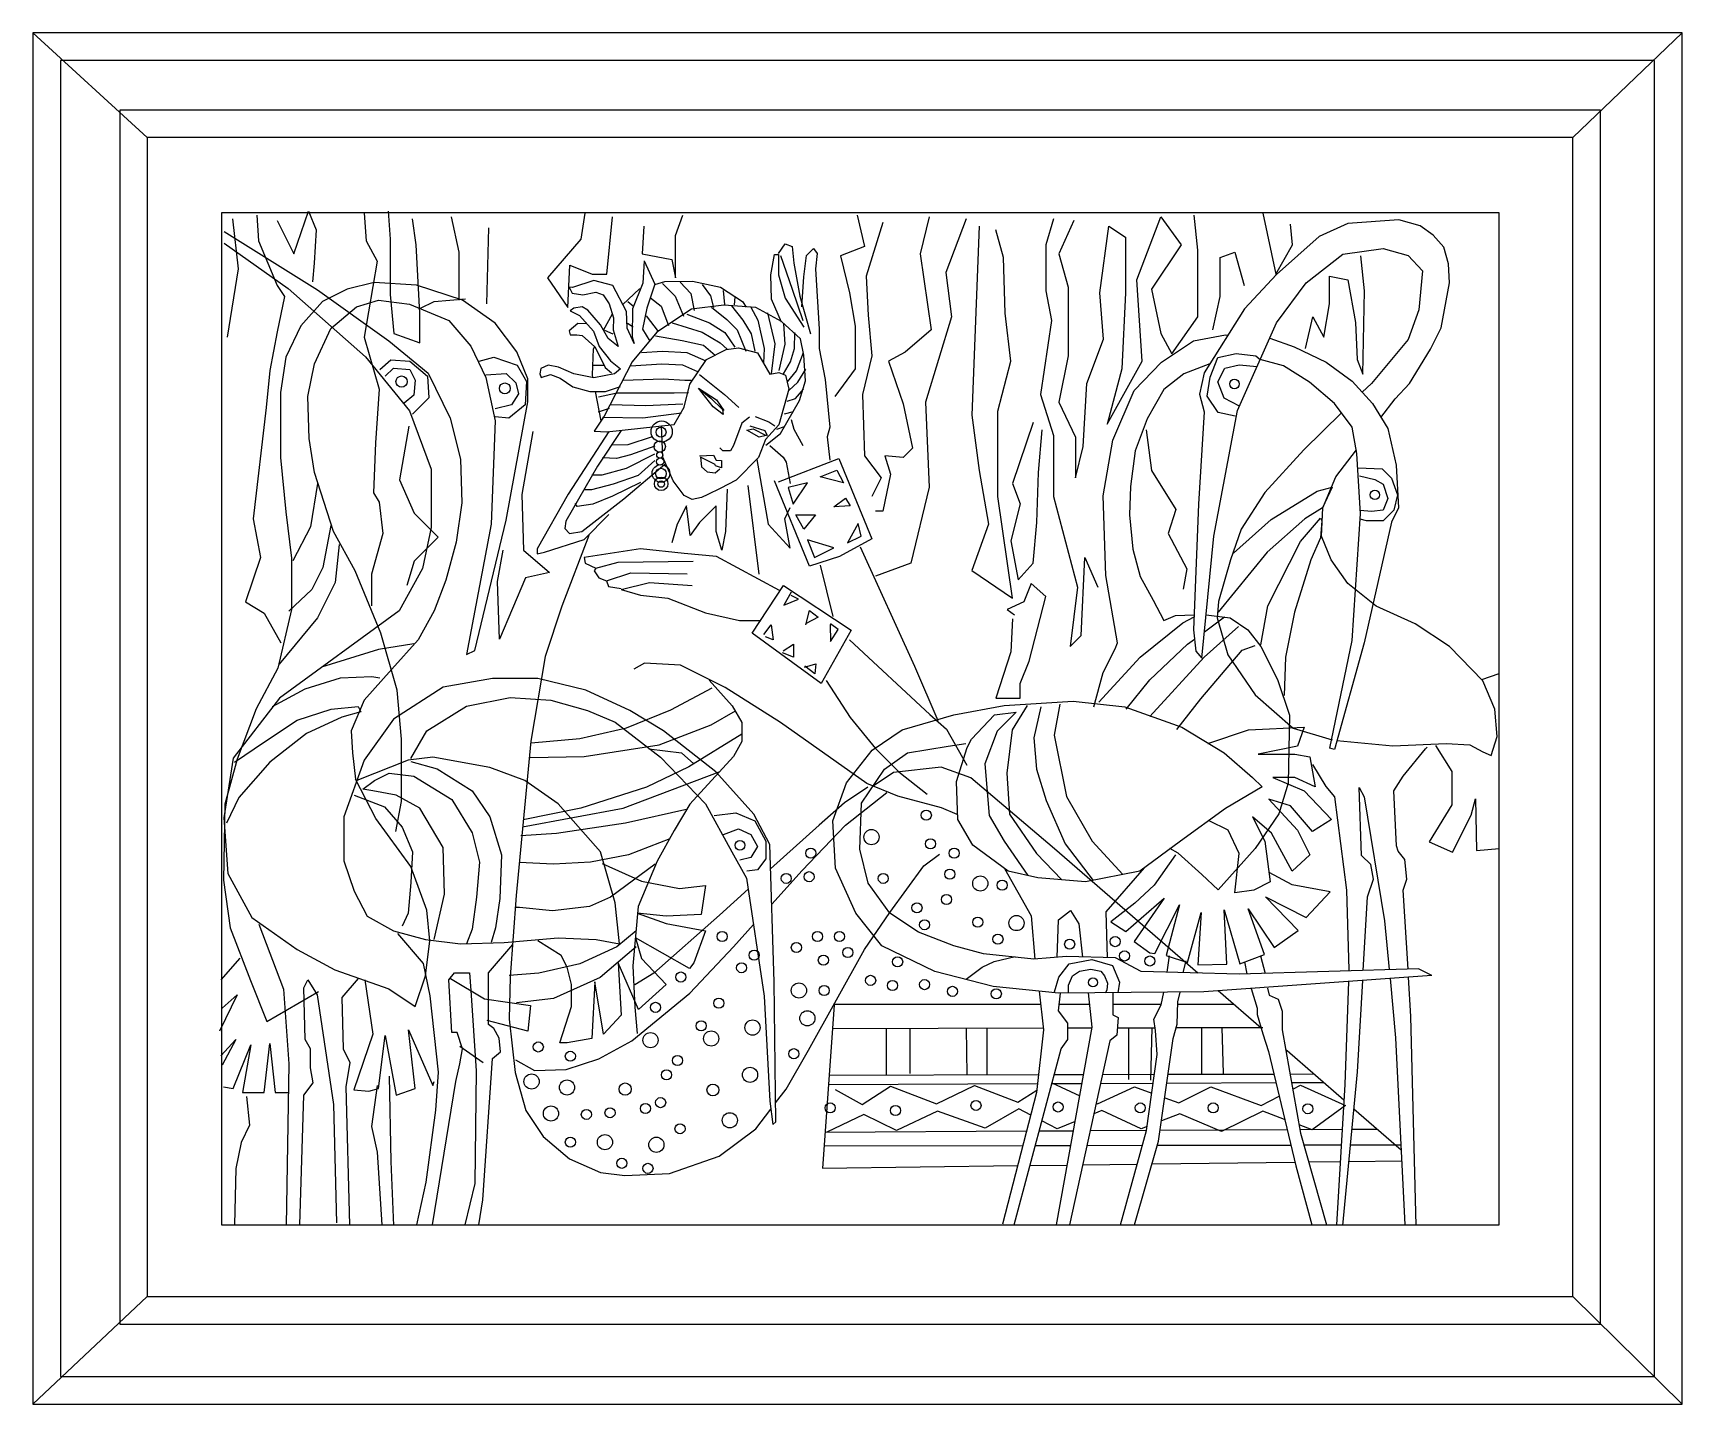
# Model space of a CAD drawing. Extents: x 1024 to 1624, y 1049 to 1548.
import ezdxf

# ---------------------------------------------------------------- set-up
doc = ezdxf.new("R2010")
doc.units = 0
doc.header["$MEASUREMENT"] = 0
for name, color, linetype in [('3', 3, 'CONTINUOUS'), ('4', 4, 'CONTINUOUS'), ('7', 7, 'CONTINUOUS')]:
    doc.layers.add(name, color=color, linetype=linetype)

msp = doc.modelspace()

# ---------------------------------------------------------------- linework, layer by layer
at = {"layer": '3'}
msp.add_lwpolyline([(1092.95, 1114.5), (1557.8, 1114.5), (1557.8, 1482.67), (1092.95, 1482.67)], close=True, dxfattribs=at)
for points in [[(1113.14, 1479.8), (1119.21, 1467.68), (1124.6, 1483.17), (1127.3, 1476.43), (1126.62, 1464.31), (1125.95, 1457.57)], [(1144.82, 1482.49), (1145.5, 1472.39), (1149.54, 1464.98), (1144.82, 1437.36), (1150.22, 1418.5), (1148.87, 1398.97), (1148.19, 1380.78), (1150.22, 1377.41), (1151.56, 1365.96), (1147.52, 1351.14), (1147.52, 1339.69)], [(1153.59, 1483.17), (1154.26, 1473.06), (1154.26, 1452.86), (1155.61, 1438.71), (1165.05, 1435.34), (1165.05, 1446.12), (1163.7, 1471.04), (1162.35, 1480.47)], [(1225.04, 1482.49), (1223.69, 1473.06), (1211.56, 1458.92), (1218.97, 1448.14), (1219.65, 1463.63), (1227.73, 1460.27), (1233.13, 1460.27), (1235.15, 1481.15)], [(1471.75, 1482.49), (1476.47, 1460.27), (1482.54, 1471.04), (1481.86, 1478.45)], [(1096.96, 1480.47), (1098.99, 1462.29), (1094.94, 1437.36)], [(1105.73, 1481.82), (1106.4, 1472.39), (1113.14, 1456.22), (1115.84, 1452.18), (1113.14, 1439.38), (1110.44, 1425.24), (1109.1, 1411.77), (1104.38, 1371.35), (1107.07, 1357.2), (1101.68, 1341.04), (1108.42, 1337), (1114.49, 1326.22)], [(1176.5, 1481.15), (1179.2, 1468.35), (1179.2, 1450.84)], [(1189.99, 1477.11), (1189.31, 1449.49)], [(1246.61, 1477.78), (1245.93, 1467.68), (1256.72, 1465.65), (1258.07, 1458.92), (1258.07, 1474.41), (1260.76, 1481.82)], [(1324.13, 1481.82), (1326.82, 1470.37), (1318.06, 1467), (1321.43, 1453.53), (1323.45, 1441.4), (1323.45, 1425.91), (1316.04, 1415.81)], [(1333.56, 1479.13), (1327.5, 1459.59), (1328.17, 1445.45), (1329.52, 1430.63), (1326.15, 1416.48), (1326.82, 1394.25), (1332.89, 1386.17), (1329.52, 1379.43)], [(1350.42, 1481.15), (1347.05, 1467.68), (1351.09, 1440.06), (1341.65, 1431.97), (1335.59, 1428.61), (1340.98, 1413.11), (1344.35, 1396.95), (1340.98, 1393.58), (1334.24, 1394.25), (1336.26, 1387.52), (1333.56, 1374.04), (1330.87, 1374.04)], [(1363.9, 1480.47), (1356.48, 1460.94), (1358.51, 1444.77), (1349.07, 1413.79), (1350.42, 1382.8), (1343.68, 1355.18), (1330.87, 1350.47)], [(1368.62, 1477.78), (1365.92, 1409.07), (1368.62, 1388.86), (1371.99, 1369.33), (1365.92, 1352.49), (1380.75, 1342.38), (1375.36, 1379.43), (1375.36, 1410.42), (1380.08, 1428.61), (1378.05, 1446.12), (1377.38, 1466.33), (1374.68, 1476.43)], [(1395.58, 1480.47), (1392.88, 1471.04), (1392.88, 1454.2), (1394.91, 1443.43), (1390.86, 1416.48), (1395.58, 1401.66), (1395.58, 1379.43), (1404.34, 1346.43), (1401.65, 1324.87), (1405.69, 1328.91), (1407.04, 1357.2), (1411.76, 1346.43)], [(1403, 1479.8), (1397.6, 1467.68), (1400.97, 1455.55), (1400.97, 1430.63), (1397.6, 1413.79), (1403.67, 1400.99), (1403.67, 1386.17), (1406.37, 1397.62), (1407.71, 1420.52), (1413.78, 1436.69), (1412.43, 1453.53), (1415.8, 1477.78), (1421.87, 1473.74), (1421.87, 1453.53), (1420.52, 1425.91), (1415.13, 1405.7), (1427.94, 1428.61), (1425.91, 1458.24), (1434.68, 1481.15), (1442.09, 1471.04), (1431.31, 1454.88), (1434.68, 1438.71), (1438.72, 1431.3), (1448.16, 1444.77), (1448.16, 1469.02), (1446.81, 1481.82)], [(1514.76, 1408.19), (1519.91, 1414.96), (1525.09, 1420.57), (1532.85, 1433.06), (1536.73, 1440.82), (1539.75, 1457.2), (1539.32, 1464.09), (1537.59, 1470.13), (1533.71, 1474.44), (1528.97, 1477.89), (1521.21, 1480.04), (1502.66, 1478.75), (1492.31, 1474.01), (1476.78, 1460.22), (1465.14, 1447.72), (1450.48, 1424.45), (1448.75, 1416.69), (1450.48, 1410.22), (1448.32, 1376.61), (1446.6, 1330.92), (1447.46, 1323.17), (1449.61, 1320.58)], [(1093.83, 1471.55), (1117.19, 1455.11), (1145.32, 1430.18), (1161.25, 1410.55), (1169.21, 1389.33), (1169.21, 1368.11), (1166.03, 1353.25), (1157.53, 1337.87), (1113.98, 1306), (1097.17, 1284.26), (1093.71, 1262.53), (1095.19, 1242.28), (1103.92, 1226.29), (1120.38, 1214.62), (1134.18, 1207.19), (1153.83, 1200.3), (1163.38, 1193.93), (1167.1, 1205.07)], [(1093.81, 1475.79), (1127.79, 1454.57), (1153.8, 1436), (1168.13, 1424.33), (1176.1, 1407.88), (1179.81, 1393.03), (1180.34, 1377.11), (1178.22, 1362.79), (1174.5, 1349), (1170.26, 1337.86), (1164.42, 1327.25), (1154.86, 1316.64), (1144.83, 1305.27), (1140.05, 1294.13), (1140.59, 1286.18), (1141.65, 1276.63)], [(1295.55, 1467.86), (1298.02, 1471.39), (1300.49, 1470.33), (1301.2, 1464.33), (1303.32, 1452.32), (1307.2, 1438.56)], [(1246.71, 1465.21), (1246.2, 1457.01), (1242.47, 1447.64), (1242.35, 1437.51), (1242.99, 1435.08), (1240.55, 1440.72), (1240.29, 1446.75), (1235.29, 1456.24), (1228.36, 1458.03), (1220.66, 1455.47), (1219.38, 1455.6), (1220.53, 1453.42), (1224.38, 1452.77), (1229.13, 1453.8), (1231.82, 1452.77), (1234, 1449.57), (1235.54, 1444.44), (1235.42, 1440.08), (1237.21, 1434.05), (1233.62, 1436.87), (1230.8, 1441.87), (1226.18, 1447.26), (1224.12, 1448.41), (1221.04, 1447.9), (1219.76, 1447), (1223.1, 1445.21), (1228.23, 1439.57), (1230.28, 1434.05), (1234.39, 1428.79), (1238.11, 1425.84), (1235.93, 1424.05), (1228.36, 1422.64), (1221.04, 1424.05), (1215.53, 1426.49), (1211.8, 1427.25), (1209.11, 1425.97), (1208.72, 1424.05), (1209.24, 1422.77), (1212.57, 1423.79), (1216.17, 1422.51), (1220.79, 1419.3), (1226.95, 1417.64), (1232.59, 1417.64), (1238.11, 1419.43)], [(1246.71, 1465.21), (1250.56, 1456.62), (1247.61, 1447.9), (1246.07, 1440.34), (1248.76, 1435.97)], [(1296.61, 1442.79), (1293.07, 1451.26), (1292.72, 1460.09), (1294.13, 1467.5), (1295.55, 1467.5), (1295.55, 1460.09), (1298.02, 1451.62), (1304.73, 1441.03)], [(1296.25, 1467.15), (1300.49, 1454.79), (1304.38, 1443.5)], [(1304.03, 1448.44), (1304.73, 1459.38), (1305.79, 1467.15), (1308.26, 1469.62), (1309.68, 1467.86), (1308.97, 1462.21), (1310.38, 1440.32), (1310.38, 1433.26), (1312.5, 1421.96), (1314.27, 1404.67), (1313.21, 1401.14), (1314.27, 1392.66)], [(1449.61, 1320.58), (1453.93, 1364.97), (1462.55, 1410.65), (1476.78, 1442.55), (1487.57, 1457.2), (1500.94, 1467.54), (1515.6, 1469.7), (1524.66, 1467.11), (1529.83, 1461.51), (1528.54, 1447.29), (1524.66, 1436.51), (1511.29, 1420.57), (1507.98, 1417.32)], [(1453.55, 1440.06), (1456.25, 1452.18), (1456.25, 1466.33), (1461.64, 1468.35), (1465.01, 1456.22)], [(1487.25, 1433.32), (1489.95, 1444.77), (1494, 1437.36), (1496.02, 1449.49), (1496.02, 1459.59), (1502.76, 1458.24), (1505.46, 1442.75), (1506.13, 1429.28), (1508.15, 1423.89), (1508.83, 1454.2), (1507.48, 1467)], [(1156.36, 1257.55), (1158.34, 1268.42), (1158.34, 1291.14), (1156.85, 1308.93), (1150.92, 1329.67), (1141.53, 1352.39), (1133.62, 1366.72), (1126.74, 1388.14), (1124.76, 1400.49), (1124.27, 1415.8), (1126.74, 1427.66), (1132.67, 1440.5), (1142.06, 1448.4), (1149.97, 1450.87), (1161.34, 1449.39), (1175.67, 1443.46), (1183.58, 1434.08), (1189.02, 1422.72), (1192.48, 1406.91), (1191, 1369.37), (1182.1, 1321.95), (1185.06, 1323.43), (1196.43, 1370.85), (1204.34, 1413.83), (1204.34, 1422.22), (1200.39, 1432.1), (1192.48, 1442.48), (1180.62, 1450.87), (1163.81, 1456.31), (1148.49, 1457.29), (1138.6, 1454.82), (1129.7, 1450.38), (1121.79, 1441.49), (1116.36, 1430.13), (1114.38, 1417.28), (1114.38, 1393.57), (1116.36, 1373.82), (1118.33, 1357.02), (1118.33, 1338.25), (1113.39, 1317.01), (1105.48, 1302.19), (1098.56, 1283.92), (1094.11, 1267.5), (1093.62, 1239.84), (1096.09, 1222.55), (1103.5, 1203.29), (1109.44, 1188.47), (1128.22, 1199.33)], [(1238.93, 1449.33), (1245.04, 1454.95), (1245.43, 1455.07)], [(1250.55, 1456.58), (1254.15, 1457.65), (1264.29, 1457.78), (1274.43, 1455.6), (1282.51, 1450.34), (1283.8, 1448.29)], [(1253.31, 1456.92), (1257.93, 1452.31), (1260.95, 1444.99)], [(1259.84, 1457.4), (1263.66, 1453.26), (1264.93, 1447.06)], [(1267.8, 1456.6), (1270.82, 1452.47), (1271.93, 1448.17)], [(1275.43, 1454.37), (1275.91, 1449.29)], [(1165.34, 1447.89), (1170.28, 1450.36), (1181.65, 1451.35)], [(1290.93, 1398.11), (1296.33, 1402.3), (1303.23, 1414.29), (1305.33, 1421.49), (1304.73, 1430.78), (1303.53, 1436.77), (1296.63, 1443.07), (1287.33, 1448.16), (1275.63, 1449.06), (1263.93, 1447.56), (1251.33, 1439.17), (1242.33, 1428.38), (1232.14, 1408.6), (1228.54, 1403.2), (1233.04, 1402.9), (1257.63, 1405.6), (1261.23, 1411.89), (1263.33, 1420.29), (1269.33, 1429.28), (1276.53, 1432.88), (1281.03, 1433.48), (1287.93, 1431.68), (1292.43, 1423.88), (1295.73, 1424.48), (1298.13, 1423.58), (1299.33, 1418.49), (1299.33, 1418.49), (1295.64, 1405.54), (1290.87, 1400.13), (1290.87, 1400.13), (1288.32, 1393.61), (1280.21, 1385.35), (1274.32, 1382.33), (1274.32, 1382.33), (1269.84, 1380.13), (1267.6, 1379.1), (1264.14, 1378.35), (1261.23, 1379.82), (1257.26, 1385.13), (1253.51, 1393.74), (1252.95, 1405.19), (1253.41, 1405.14)], [(1240.74, 1450.4), (1242.97, 1448.49)], [(1249.02, 1451.67), (1252.84, 1448.65), (1255.54, 1441.65)], [(1271.14, 1448.32), (1276.71, 1443.86), (1280.53, 1440.05), (1283.71, 1432.25)], [(1278.46, 1448.79), (1282.6, 1443.54), (1285.62, 1438.62), (1286.89, 1432.25)], [(1279.73, 1451.99), (1279.41, 1449.13)], [(1285.46, 1448.32), (1288.01, 1443.54), (1290.39, 1433.21), (1290.07, 1427.96)], [(1291.51, 1446.25), (1294.21, 1434.96), (1292.94, 1423.99)], [(1225.66, 1442.26), (1222.58, 1442.39), (1219.38, 1439.69), (1219.76, 1438.28), (1222.2, 1438.28), (1224.12, 1438.03), (1228.74, 1433.92), (1231.05, 1429.43), (1232.46, 1426.36), (1234.77, 1424.43)], [(1231.91, 1439.9), (1235.16, 1445.85)], [(1240.59, 1442.45), (1242.65, 1441.18)], [(1247.43, 1445.15), (1251.72, 1439.43)], [(1256.82, 1442.59), (1267.8, 1439.25), (1274.32, 1435.28), (1276.87, 1433.05)], [(1262.23, 1445.77), (1270.5, 1442.59), (1276.07, 1439.09), (1279.73, 1433.69)], [(1297.39, 1442.27), (1297.87, 1434.8), (1295.64, 1425.26)], [(1232.31, 1439.9), (1235.33, 1438.63)], [(1250.77, 1437.82), (1260.48, 1436.23), (1268.27, 1434.48), (1272.57, 1430.82)], [(1297.39, 1423.99), (1299.94, 1428.44), (1301.37, 1433.21), (1301.53, 1439.09)], [(1410.29, 1302.89), (1413.74, 1315.39), (1418.06, 1324.01), (1418.92, 1326.17), (1414.61, 1350.73), (1413.74, 1379.61), (1417.19, 1399.86), (1424.96, 1417.96), (1434.88, 1428.31), (1446.52, 1436.06), (1458.17, 1438.22), (1459.12, 1438.16)], [(1474.31, 1436.99), (1483.18, 1433.91), (1494.82, 1428.31), (1504.31, 1421.41), (1511.64, 1413.22), (1517.25, 1404.17), (1520.27, 1390.81), (1521.13, 1375.3), (1518.54, 1370.12), (1508.62, 1326.17), (1497.84, 1287.38), (1496.12, 1287.81), (1504.31, 1327.03), (1507.33, 1373.14), (1506.04, 1395.12), (1504.31, 1404.6), (1497.84, 1413.22), (1488.79, 1420.98), (1479.3, 1427.01), (1470.87, 1429.28)], [(1150.51, 1425.66), (1154.47, 1429.12), (1161.39, 1428.63), (1167.81, 1423.19), (1168.31, 1415.29), (1162.37, 1409.36)], [(1186.59, 1428.63), (1192.03, 1430.11), (1200.44, 1427.15), (1203.9, 1421.22), (1203.4, 1412.82), (1197.47, 1407.88), (1192.53, 1408.38)], [(1228.03, 1422.7), (1227.85, 1423.66), (1228.23, 1433.15), (1228.68, 1433.98)], [(1245.68, 1431.78), (1253.32, 1432.25), (1262.23, 1431.78), (1269.07, 1428.76)], [(1298.83, 1421.12), (1302.17, 1425.1), (1304.71, 1431.78)], [(1461.73, 1408.68), (1455.52, 1409.93), (1451.48, 1415.98), (1452.57, 1422.81), (1455.36, 1429.95), (1462.04, 1431.5), (1469.19, 1430.57), (1470.87, 1429.28)], [(1152.49, 1423.19), (1155.45, 1426.16), (1161.39, 1425.66), (1163.36, 1421.71), (1162.87, 1416.28), (1159.41, 1413.32)], [(1189.07, 1423.69), (1196.48, 1424.18), (1199.94, 1420.72), (1200.93, 1416.77), (1198.46, 1412.82), (1192.53, 1411.34)], [(1228.17, 1427.18), (1232.15, 1427.18)], [(1239, 1421.76), (1253.63, 1422.24), (1261.43, 1421.76), (1263.82, 1421.76)], [(1241.7, 1427.01), (1253.16, 1427.64), (1260.64, 1427.33), (1266.05, 1424.94)], [(1266.78, 1423.83), (1275.94, 1416.47), (1281.14, 1411.81)], [(1299.3, 1417.94), (1302.64, 1420.97), (1305.51, 1425.74)], [(1452.54, 1427.73), (1443.07, 1424), (1435.74, 1418.39), (1429.7, 1407.62), (1425.39, 1395.98), (1423.66, 1383.05), (1423.23, 1372.71), (1424.53, 1360.21), (1427.11, 1350.3), (1431.86, 1341.68), (1435.74, 1334.35), (1440.05, 1336.08), (1446.8, 1336.37)], [(1463.26, 1412.25), (1457.69, 1415.2), (1455.36, 1421.1), (1458, 1426.07), (1463.13, 1427.31), (1469.7, 1426.67)], [(1231.03, 1406.93), (1228.99, 1417.64)], [(1230.08, 1415.73), (1236.29, 1417.01)], [(1236.45, 1417.15), (1249.66, 1417.15), (1257.61, 1417.15), (1262.86, 1417.31)], [(1266.42, 1418.8), (1270.91, 1415.22), (1275.22, 1411.09), (1275.4, 1409.29), (1271.81, 1411.99), (1266.42, 1418.8)], [(1266.42, 1418.8), (1273.01, 1414.63), (1275.68, 1410.72)], [(1298.67, 1414.13), (1301.69, 1415.08), (1304.71, 1418.42)], [(1230.08, 1410.17), (1234.06, 1411.6)], [(1234.38, 1412.86), (1247.27, 1412.54), (1260.8, 1413.17)], [(1297.71, 1409.52), (1301.05, 1410.31)], [(1161, 1405.03), (1157.63, 1385.5), (1163.02, 1373.37), (1171.79, 1364.61), (1163.02, 1355.86), (1160.33, 1347.1)], [(1231.52, 1408.24), (1246.16, 1408.09), (1260.32, 1409.83)], [(1285.06, 1408.24), (1282.23, 1406.11), (1279.22, 1397.97), (1278.15, 1396.03), (1275.32, 1396.03), (1274.26, 1397.09)], [(1284.02, 1403.55), (1286.35, 1404.09), (1291.02, 1401.58), (1288.51, 1401.04), (1284.02, 1403.55)], [(1285.12, 1405.12), (1290.55, 1403.43), (1291.44, 1401.56)], [(1287.07, 1408.58), (1292.1, 1406.6), (1294.25, 1405.17)], [(1295.01, 1403.95), (1297.71, 1404.9)], [(1300.14, 1407.49), (1301.2, 1403.96), (1304.38, 1397.96)], [(1388.17, 1406.38), (1380.75, 1384.15), (1383.45, 1376.74), (1380.08, 1363.27), (1382.77, 1349.12), (1388.17, 1355.18), (1389.51, 1370), (1390.19, 1388.19), (1391.54, 1403.68)], [(1500.37, 1409.85), (1486.7, 1396.43), (1472.47, 1380.92), (1463.85, 1367.56), (1459.96, 1356.35), (1455.65, 1341.27), (1455.22, 1335.23), (1459.1, 1321.87), (1469.02, 1307.22), (1482.82, 1295.15), (1497.05, 1290.84)], [(1206.16, 1403.01), (1202.12, 1380.11), (1202.79, 1359.9), (1212.23, 1351.81), (1203.47, 1349.79), (1194.03, 1327.56), (1193.36, 1348.45), (1195.38, 1359.9)], [(1233.83, 1403.04), (1219.01, 1380.31), (1207.8, 1360.33), (1207.8, 1358.61), (1210.39, 1359.12), (1224.86, 1363.77), (1233.83, 1372.9)], [(1238.31, 1403.48), (1229.69, 1390.47), (1218.14, 1370.49), (1217.8, 1367.73), (1219.52, 1366.01), (1224, 1366.7), (1239.34, 1378.58), (1254.16, 1391.15)], [(1249.62, 1401.07), (1240.71, 1398.21), (1234.72, 1398.06)], [(1429.28, 1403.68), (1431.31, 1388.86), (1440.07, 1374.72), (1437.37, 1365.96), (1444.11, 1353.16), (1442.77, 1345.75)], [(1250.58, 1392.48), (1244.53, 1387.08), (1235.46, 1383.9), (1227.5, 1381.83), (1224.7, 1381.83)], [(1250.42, 1394.87), (1240.08, 1389.62), (1231.32, 1387.23), (1227.66, 1387.23)], [(1250.58, 1397.73), (1241.67, 1394.55), (1236.57, 1393.28), (1231.48, 1393.44)], [(1266.82, 1394.26), (1271.96, 1394.43), (1272.84, 1392.66), (1274.79, 1392.49), (1274.79, 1390.89), (1274.79, 1389.83), (1272.66, 1390.54), (1272.49, 1391.07), (1267.17, 1393.73), (1267.53, 1390.19), (1269.65, 1388.42), (1272.49, 1388.06), (1274.26, 1389.48)], [(1287.73, 1392.9), (1291.77, 1369.33), (1299.86, 1360.57), (1297.84, 1371.35), (1299.86, 1375.39)], [(1292.37, 1397.96), (1297.31, 1393.72), (1298.37, 1391.96), (1299.79, 1384.19)], [(1295.55, 1384.79), (1317.46, 1393.26), (1329.47, 1363.97), (1317.81, 1357.61), (1306.86, 1354.08), (1294.14, 1385.15)], [(1498.76, 1290.68), (1519.05, 1288.69), (1538.46, 1289.55), (1547.08, 1289.12), (1551.83, 1286.53), (1554.84, 1285.24), (1557, 1292.14), (1556.14, 1302.05), (1551.83, 1312.39), (1539.75, 1324.89), (1527.24, 1333.08), (1513.01, 1339.54), (1502.66, 1347.73), (1496.62, 1356.35), (1493.17, 1364.97), (1493.6, 1375.31), (1498.35, 1386.52), (1505.81, 1396.38)], [(1310.74, 1386.56), (1316.75, 1389.03), (1319.22, 1384.44), (1310.74, 1386.56)], [(1506.53, 1389.91), (1515.16, 1389.47), (1518.61, 1386.03), (1520.76, 1379.99), (1519.47, 1374.39), (1515.59, 1370.51), (1509.55, 1370.51), (1507.2, 1371.18)], [(1506.96, 1386.89), (1512.57, 1385.6), (1515.59, 1383.87), (1517.31, 1378.7), (1515.59, 1374.39), (1511.28, 1373.96), (1507.26, 1374.32)], [(1127.77, 1384.17), (1125.3, 1368.37), (1118.88, 1356.02)], [(1245.33, 1384.53), (1235.14, 1379.6), (1227.98, 1376.58), (1222.25, 1375.79), (1221.62, 1376.9)], [(1276.94, 1382.13), (1276.27, 1366.63), (1274.92, 1359.9), (1272.9, 1366.63), (1272.9, 1376.06), (1266.83, 1370), (1263.46, 1365.29), (1262.11, 1376.06), (1258.74, 1369.33), (1256.72, 1362.59)], [(1284.36, 1383.47), (1288.4, 1351.14)], [(1299.09, 1382.67), (1300.85, 1376.67), (1306.15, 1384.44), (1299.09, 1382.67)], [(1461.08, 1358.86), (1474.81, 1371.08), (1491.54, 1381.31), (1497.03, 1382.81), (1493.53, 1375.32), (1487.04, 1371.33), (1473.31, 1359.11), (1455.59, 1337.4)], [(1315.69, 1375.61), (1319.93, 1378.79), (1321.69, 1375.97), (1315.69, 1375.61)], [(1132.72, 1368.86), (1129.75, 1353.55), (1125.8, 1345.64), (1117.39, 1337.74)], [(1301.91, 1372.79), (1308.98, 1372.79), (1304.74, 1367.5), (1301.91, 1372.79)], [(1320.63, 1362.55), (1325.58, 1365.02), (1324.52, 1369.61), (1320.63, 1362.55)], [(1471.06, 1325.43), (1473.56, 1339.65), (1485.54, 1363.1), (1492.78, 1371.58), (1493.28, 1370.58), (1492.78, 1364.35), (1489.29, 1356.36), (1483.3, 1337.4), (1480.05, 1320.94), (1479.55, 1306.97)], [(1226.59, 1365.29), (1216.69, 1339.52), (1210.69, 1321.16), (1205.39, 1290.45), (1200.09, 1234.32), (1197.97, 1204.67), (1197.62, 1189.26), (1199.74, 1169.84), (1203.62, 1156.08), (1209.98, 1146.54), (1219.52, 1138.43), (1230.82, 1133.48), (1239.66, 1132.42), (1255.9, 1133.13), (1273.92, 1139.48), (1287.34, 1149.37), (1292.77, 1156.54)], [(1306.15, 1363.61), (1308.62, 1357.26), (1315.69, 1360.79), (1306.15, 1363.61)], [(1135.68, 1361.94), (1134.2, 1348.11), (1127.77, 1335.27), (1113.93, 1318.48)], [(1295.91, 1345.26), (1272.95, 1357.61), (1261.29, 1358.67), (1245.39, 1360.44), (1224.9, 1357.26), (1225.26, 1355.14), (1229.14, 1353.37), (1228.44, 1352.32), (1230.2, 1349.84), (1233.03, 1348.79), (1233.73, 1346.67), (1238.33, 1345.96)], [(1325.23, 1361.14), (1345.01, 1317.72), (1353.49, 1297.95)], [(1229.14, 1353.37), (1237.27, 1355.49), (1264.47, 1355.85)], [(1233.03, 1348.79), (1241.86, 1351.61), (1262.35, 1351.26)], [(1310.74, 1354.43), (1315.34, 1335.72)], [(1238.33, 1345.61), (1248.57, 1348.08), (1264.11, 1347.02)], [(1238.33, 1345.61), (1245.39, 1343.49), (1255.28, 1342.43), (1269.06, 1337.14), (1281.42, 1334.31), (1289.19, 1334.31)], [(1286.02, 1329.72), (1297.32, 1347.02), (1322.05, 1330.78), (1311.1, 1311.37), (1286.02, 1329.72)], [(1300.12, 1344.66), (1297.53, 1339.93), (1302.87, 1342.06), (1300.12, 1343.44)], [(1380.75, 1334.97), (1380.08, 1322.85), (1374.68, 1306.01), (1383.45, 1306.01), (1383.45, 1311.4), (1386.82, 1319.48), (1392.88, 1343.06), (1387.49, 1347.77), (1384.79, 1341.04), (1378.73, 1338.34), (1381.42, 1336.32)], [(1290.2, 1329.24), (1292.95, 1332.75), (1293.56, 1327.26), (1290.81, 1328.33)], [(1305.47, 1332.75), (1306.84, 1337.94), (1310.05, 1335.5), (1305.62, 1333.21)], [(1314.33, 1332.91), (1314.48, 1326.65), (1317.23, 1331.07), (1314.48, 1333.06)], [(1412.08, 1304.57), (1427.18, 1320.95), (1442.7, 1333.45), (1446.77, 1335.6)], [(1430.63, 1299.4), (1450.47, 1320.95), (1462.97, 1332.16)], [(1451.15, 1336.36), (1459.89, 1335.22), (1466.36, 1330.91), (1471.1, 1324.87), (1477.14, 1312.81), (1481.45, 1299.88), (1481.03, 1275.13), (1477.58, 1263.92), (1468.95, 1251.42), (1455.58, 1236.34), (1449.55, 1241.94), (1440.92, 1249.7), (1437.9, 1251.42)], [(1450.55, 1330.23), (1457.8, 1335.6)], [(1321.34, 1327.25), (1350.66, 1300.07), (1356.67, 1294.78), (1364.08, 1281.71)], [(1422, 1301.99), (1430.63, 1312.76), (1444.43, 1325.69), (1446.97, 1327.57)], [(1162.91, 1325.76), (1150.06, 1323.78), (1129.3, 1317.36)], [(1297.22, 1323.29), (1301.04, 1325.73), (1301.04, 1321), (1297.07, 1322.53)], [(1440.55, 1294.66), (1449.17, 1305.87), (1464.27, 1323.54), (1469.01, 1325.26)], [(1360.55, 1263.71), (1354.9, 1266.18), (1339, 1270.42), (1327.7, 1275.01), (1296.26, 1297.25), (1276.12, 1309.96), (1259.87, 1318.07), (1246.8, 1318.78), (1242.92, 1316.66)], [(1305.01, 1317.34), (1309.13, 1318.56), (1308.83, 1314.9), (1305.16, 1317.64)], [(1551.51, 1312.83), (1557.8, 1314.97)], [(1111.5, 1303.03), (1123.37, 1309.46), (1136.22, 1313.41), (1147.59, 1313.9), (1150.55, 1313.41)], [(1294.54, 1151.96), (1294, 1202.89), (1292.41, 1252.76), (1286.57, 1263.9), (1272.77, 1279.28), (1253.66, 1294.13), (1241.45, 1301.56), (1225.52, 1308.99), (1208.01, 1313.23), (1191.55, 1313.23), (1173.5, 1310.05), (1155.45, 1298.38), (1144.83, 1283.52), (1137.4, 1262.84), (1137.4, 1246.92), (1141.12, 1235.78), (1145.89, 1226.76), (1155.45, 1221.46), (1167.13, 1218.27), (1179.87, 1216.68), (1195.8, 1217.21), (1215.44, 1218.8), (1229.24, 1218.27), (1237.73, 1216.68), (1236.14, 1231.54), (1230.83, 1250.1), (1215.44, 1267.61), (1203.23, 1276.1), (1190.49, 1280.87), (1169.78, 1284.59), (1160.76, 1283.52), (1142.18, 1276.1)], [(1205.6, 1289.85), (1223.31, 1291.39), (1240.25, 1295.24), (1256.42, 1301.78), (1271.44, 1309.86)], [(1270.28, 1312.55), (1278.75, 1303.32), (1282.22, 1297.16), (1282.22, 1290.24), (1279.14, 1284.85), (1263.35, 1267.54), (1257.58, 1257.92), (1251.42, 1246.76), (1244.49, 1230.22), (1242.56, 1208.68), (1243.33, 1193.67), (1244.1, 1184.05)], [(1312.86, 1312.43), (1321.69, 1299.01), (1330.88, 1287.72), (1339.36, 1279.24), (1349.6, 1271.12)], [(1097.66, 1282.78), (1108.54, 1290.19), (1120.4, 1298.1), (1132.76, 1302.05), (1142.64, 1303.03), (1143.63, 1301.06), (1136.71, 1299.08), (1123.86, 1293.16), (1110.52, 1282.78), (1099.15, 1269.94), (1094.7, 1260.55)], [(1161.82, 1284.05), (1167.66, 1294.13), (1181.99, 1303.15), (1197.92, 1306.34), (1212.78, 1305.27), (1226.05, 1301.56), (1236.14, 1297.32), (1252.6, 1284.59), (1269.05, 1267.61), (1278.61, 1250.1), (1283.92, 1240.55), (1290.29, 1197.58), (1292.41, 1159.39), (1293.47, 1150.9), (1294.54, 1151.96)], [(1533.31, 1205.13), (1450.27, 1199.2), (1397.38, 1198.71), (1373.65, 1201.18), (1352.4, 1206.61), (1333.12, 1216), (1323.73, 1227.85), (1316.32, 1244.15), (1315.33, 1261.44), (1320.27, 1275.27), (1329.66, 1287.13), (1340.54, 1294.54), (1359.32, 1299.97), (1377.61, 1303.43), (1402.82, 1304.91), (1421.6, 1302.93), (1442.36, 1295.52), (1457.69, 1286.14), (1468.07, 1277.25), (1471.53, 1273.79), (1458.18, 1265.89), (1441.87, 1254.03), (1427.04, 1243.16), (1407.27, 1239.21), (1389.97, 1240.69), (1379.09, 1243.16), (1366.24, 1252.55), (1360.8, 1261.93), (1360.31, 1275.76), (1364.26, 1288.11), (1365.75, 1291.08), (1374.15, 1299.97), (1382.06, 1300.96), (1375.14, 1294.04), (1370.69, 1282.19), (1372.17, 1263.42), (1377.61, 1254.03), (1386.23, 1241.54)], [(1386.01, 1303.43), (1380.57, 1294.54), (1378.6, 1278.73), (1379.59, 1263.91), (1389.47, 1249.59), (1398.7, 1239.95)], [(1390.96, 1302.93), (1388.48, 1291.57), (1389.47, 1280.21), (1392.93, 1268.85), (1399.85, 1253.04), (1410.07, 1239.77)], [(1397.88, 1303.92), (1395.9, 1292.56), (1400.35, 1270.33), (1409.74, 1254.03), (1420.84, 1241.93)], [(1205.22, 1284.47), (1224.85, 1284.85), (1252.19, 1289.08), (1271.05, 1296.39), (1279.91, 1301.4)], [(1282.22, 1292.93), (1262.97, 1281.01), (1247.57, 1273.7), (1223.7, 1266), (1202.69, 1261.8)], [(1451.75, 1289.6), (1466.58, 1294.54), (1486.85, 1295.52), (1484.38, 1288.61), (1470.04, 1285.64), (1483.39, 1285.64), (1488.83, 1284.66), (1490.8, 1273.79), (1483.39, 1277.25), (1475.48, 1277.25), (1486.85, 1272.31), (1496.74, 1261.93), (1489.82, 1257.49), (1481.91, 1266.87), (1474, 1269.34), (1484.38, 1257.98), (1488.83, 1249.09), (1482.4, 1243.16), (1474.99, 1256.99), (1468.07, 1262.92), (1472.51, 1254.03), (1474.49, 1239.21), (1468.56, 1236.25), (1461.64, 1235.26), (1463.12, 1249.59), (1459.17, 1257.98), (1452.25, 1261.44)], [(1248.44, 1287.65), (1260.3, 1286.17), (1264.75, 1282.22)], [(1533.31, 1205.13), (1528.37, 1207.6), (1463.12, 1205.62), (1427.53, 1206.61), (1418.14, 1211.55), (1400.35, 1212.04), (1388.48, 1211.06), (1370.19, 1213.03), (1359.32, 1216), (1346.47, 1220.94), (1336.09, 1227.85), (1328.18, 1238.72), (1325.21, 1251.07), (1325.71, 1267.86), (1334.11, 1280.21), (1342.51, 1286.14), (1357.34, 1288.61), (1363.77, 1289.6)], [(1524.62, 1207.49), (1522.89, 1236.21), (1524.12, 1240.23), (1523.5, 1247.33), (1521.03, 1250.42), (1520.41, 1252.27), (1519.49, 1272.35), (1522.89, 1277.73), (1530.93, 1287.62), (1531.55, 1288.23)], [(1534.66, 1288.85), (1540.61, 1279.34), (1540.61, 1267.26), (1532.28, 1253.78), (1540.8, 1250.02), (1547.55, 1263.49), (1549.13, 1269.44), (1549.53, 1250.61), (1557.8, 1251.38)], [(1170.31, 1218.27), (1174.03, 1234.72), (1173.5, 1251.69), (1165.01, 1266.02), (1156.51, 1270.79), (1148.02, 1272.38), (1144.3, 1272.91), (1148.55, 1276.1), (1153.86, 1278.75), (1162.88, 1277.69), (1176.68, 1269.2), (1184.12, 1257), (1186.77, 1246.39), (1185.71, 1233.66), (1184.12, 1221.99), (1181.99, 1216.68)], [(1161.82, 1282.99), (1171.38, 1280.34), (1184.12, 1272.38), (1190.49, 1262.84), (1194.73, 1249.04), (1194.2, 1233.13), (1192.61, 1222.52), (1191.02, 1217.21)], [(1202.44, 1259.24), (1239.1, 1266), (1274.03, 1279.25)], [(1448.08, 1206.04), (1395.93, 1251.28), (1365.52, 1277.06), (1354.74, 1280.91), (1337.41, 1278.98), (1329.95, 1274.09)], [(1489.81, 1281.92), (1494.76, 1273.89), (1497.85, 1270.19), (1502.18, 1236.21), (1503.1, 1207.18), (1503.09, 1206.83)], [(1167.1, 1205.07), (1168.72, 1217.74), (1167.66, 1228.88), (1161.82, 1244.8), (1149.08, 1262.3), (1141.65, 1276.63)], [(1328.03, 1273.7), (1319.56, 1267.92), (1310.32, 1259.84), (1292.69, 1243.92)], [(1508.35, 1206.99), (1509.9, 1233.74), (1512.07, 1240.23), (1511.14, 1245.48), (1507.74, 1248.87), (1506.81, 1273.58), (1508.67, 1270.19), (1516.09, 1225.09), (1517.77, 1207.28)], [(1141.12, 1270.79), (1152.26, 1266.55), (1158.63, 1259.12), (1162.35, 1250.1), (1161.82, 1238.96), (1160.76, 1227.82), (1158.63, 1223.05)], [(1293.11, 1231.06), (1304.16, 1243.3), (1319.95, 1259.84), (1334.96, 1271.77)], [(1262.58, 1265.62), (1239.87, 1260.61), (1214.84, 1256.77), (1201.75, 1256)], [(1272.14, 1263.41), (1280.04, 1264.39), (1286.97, 1261.43), (1290.92, 1254.02), (1290.92, 1247.6), (1287.95, 1243.65), (1284, 1243.15)], [(1256.04, 1254.84), (1241.02, 1249.07), (1227.16, 1246.38), (1213.69, 1245.61), (1201.22, 1246.28)], [(1275.6, 1256.49), (1281.03, 1258.47), (1285.48, 1256.49), (1287.95, 1252.05), (1285.48, 1248.09), (1281.53, 1247.11)], [(1294.46, 1158.78), (1298.29, 1163.84), (1306.42, 1177.96), (1326.91, 1214.67), (1336.09, 1228.09), (1348.46, 1245.03), (1354.11, 1249.27)], [(1440.03, 1249.08), (1432.3, 1237.98), (1425.16, 1231.44), (1416.44, 1224.71), (1421.99, 1221.14), (1435.87, 1233.23), (1424.96, 1217.58), (1430.71, 1213.41), (1432.49, 1213.22), (1441.42, 1230.85), (1436.66, 1212.42), (1444.39, 1209.85), (1449.35, 1228.08), (1448.16, 1209.06), (1458.67, 1209.25), (1457.68, 1229.07), (1463.42, 1209.45), (1472.35, 1212.82), (1466.4, 1229.46), (1475.92, 1215.4), (1484.64, 1221.54), (1472.74, 1233.82), (1487.61, 1226.29), (1496.34, 1235.61), (1482.46, 1238.18), (1474.13, 1242.58)], [(1250.65, 1245.61), (1234.48, 1233.68), (1226.78, 1230.22), (1213.3, 1228.68), (1201.37, 1229.84), (1199.77, 1229.84)], [(1231.36, 1245.86), (1245.7, 1239.49), (1259.5, 1236.84), (1269.05, 1237.9), (1267.46, 1227.29), (1254.72, 1226.76), (1244.1, 1227.82), (1254.72, 1224.11), (1269.05, 1221.46), (1264.81, 1209.79), (1263.21, 1207.66), (1243.57, 1218.8), (1245.7, 1211.38), (1254.72, 1201.83), (1244.63, 1192.81), (1237.2, 1209.79), (1238.26, 1190.69), (1231.89, 1183.79), (1228.71, 1202.89), (1227.65, 1182.2), (1218.62, 1180.61), (1215.97, 1180.61), (1220.21, 1193.87), (1220.21, 1201.83), (1218.62, 1208.19), (1216.5, 1212.44), (1208.01, 1217.74)], [(1377.78, 1244.12), (1387.5, 1226.86), (1388.78, 1211.08)], [(1428.58, 1244.3), (1414.68, 1228.34), (1415.1, 1211.63)], [(1284.52, 1236.53), (1274.13, 1227.14), (1250.26, 1205.98), (1243.33, 1201.75)], [(1396.96, 1211.76), (1397.38, 1225.38), (1401.83, 1228.84), (1404.8, 1223.9), (1406.13, 1211.88)], [(1106.5, 1223.87), (1115.4, 1200.16), (1117.38, 1172.99), (1116.39, 1114.21)], [(1156.88, 1220.42), (1166.27, 1209.55), (1168.74, 1197.7), (1171.71, 1170.03), (1170.72, 1156.2), (1167.26, 1130.02), (1163.81, 1114.5)], [(1243.72, 1221.37), (1236.79, 1215.6), (1223.31, 1209.44), (1208.3, 1205.98), (1197.52, 1205.21)], [(1199.83, 1174.43), (1206.76, 1170.59), (1218.31, 1170.97), (1230.24, 1174.82), (1242.18, 1181.36), (1263.35, 1198.67), (1279.14, 1215.6), (1286.42, 1223.67)], [(1186.5, 1114.5), (1188.02, 1123.6), (1191.48, 1174.97), (1194.44, 1177.44), (1193.95, 1182.38), (1191.97, 1185.84), (1190, 1187.32), (1190, 1206.09), (1198.89, 1216.47)], [(1243.72, 1215.6), (1230.63, 1204.44), (1213.69, 1196.75), (1200.21, 1195.21)], [(1363.84, 1203.85), (1369.67, 1208.22), (1374.04, 1210.26), (1381.62, 1212.01)], [(1437.65, 1212.26), (1436.84, 1206.35)], [(1470.96, 1212.26), (1472.61, 1205.91)], [(1099.58, 1211.52), (1092.66, 1203.62)], [(1169.61, 1114.5), (1178.13, 1166.58), (1179.62, 1173), (1180.6, 1178.43), (1178.63, 1184.36), (1176.65, 1184.36), (1175.66, 1203.62), (1177.64, 1206.09), (1183.08, 1206.09), (1183.57, 1199.67), (1185.55, 1170.53), (1185.05, 1129.53), (1181.47, 1114.5)], [(1395.94, 1199.23), (1397.6, 1204.59), (1401.29, 1209.37), (1409.54, 1211), (1417.03, 1208.83), (1419.67, 1202.69), (1418.99, 1198.84)], [(1401.07, 1199.06), (1401.07, 1201.66), (1402.48, 1205.03), (1405.09, 1206.76), (1409.22, 1207.52), (1412.8, 1206.76), (1414.21, 1205.03), (1415.3, 1202.42), (1415.08, 1199.82), (1414.43, 1198.73)], [(1443.8, 1210.48), (1442.64, 1206.19)], [(1465.17, 1210.11), (1466, 1205.72)], [(1121.4, 1114.5), (1122.81, 1161.63), (1126.27, 1166.08), (1125.29, 1171.51), (1125.29, 1178.43), (1123.31, 1181.88), (1122.81, 1200.65), (1124.3, 1203.62), (1127.76, 1198.18), (1133.69, 1158.17), (1134.68, 1115.2)], [(1142.59, 1204.11), (1136.66, 1197.2), (1137.15, 1178.43), (1139.62, 1173.49), (1138.14, 1164.6), (1139.52, 1114.5)], [(1145.06, 1203.62), (1148.02, 1183.86), (1141.1, 1163.61), (1146.54, 1163.11), (1150, 1164.1), (1152.47, 1183.37), (1156.43, 1161.63), (1163.35, 1164.1), (1160.88, 1185.34), (1169.77, 1165.09), (1170.27, 1166.57)], [(1176.2, 1204.11), (1188.56, 1196.7), (1205.36, 1194.23), (1204.37, 1184.85), (1189.55, 1188.8)], [(1467.59, 1200.44), (1469.74, 1193.29), (1469.74, 1190.96), (1471.78, 1183.97), (1473.82, 1177.56), (1483.74, 1135.89), (1489.67, 1114.5)], [(1473.53, 1200.57), (1474.11, 1197.95), (1477.32, 1196.5), (1478.78, 1192.12), (1478.78, 1185.42), (1485.49, 1147.83), (1494.89, 1114.5)], [(1502.95, 1202.96), (1501.56, 1165.48), (1498.59, 1114.5)], [(1500.94, 1114.21), (1506.2, 1170.11), (1508.13, 1203.33)], [(1518.07, 1204.04), (1520.1, 1182.47), (1523.44, 1114.5)], [(1527.52, 1114.21), (1525.67, 1190.19), (1524.8, 1204.52)], [(1093.16, 1193.24), (1098.59, 1198.18), (1092.17, 1184.85)], [(1315.77, 1194.34), (1311.54, 1135.09), (1382.59, 1135.98)], [(1315.78, 1194.73), (1390.94, 1194.73)], [(1390.44, 1199.43), (1391.94, 1185.37), (1389.47, 1162.65), (1377.11, 1114.74)], [(1381.27, 1114.5), (1398.37, 1178.46), (1400.84, 1181.91), (1400.84, 1187.84), (1397.38, 1192.29), (1398.19, 1198.72)], [(1396.71, 1114.5), (1409.74, 1186.36), (1408.35, 1198.81)], [(1397.69, 1194.73), (1408.81, 1194.73)], [(1417.15, 1198.89), (1417.15, 1190.8), (1419.13, 1189.82), (1418.64, 1183.39), (1416.16, 1181.42), (1401.39, 1114.5)], [(1417.15, 1194.73), (1434.81, 1194.73)], [(1419.96, 1114.5), (1429.5, 1148.71), (1433.29, 1176.39), (1432.71, 1185.13), (1432.13, 1189.21), (1434.75, 1194.46), (1435.74, 1199.07)], [(1425.06, 1114.5), (1433.88, 1144.92), (1439.12, 1182.22), (1440.58, 1187.46), (1440.87, 1195.62), (1441.75, 1199.12)], [(1440.84, 1194.73), (1461.12, 1194.73)], [(1471.19, 1185.99), (1455.53, 1199.58)], [(1315.47, 1185.88), (1391.87, 1186.07)], [(1334.79, 1185.62), (1334.79, 1168.99)], [(1343.33, 1185.95), (1343.33, 1169.47)], [(1363.79, 1186), (1364.05, 1169.06)], [(1371.39, 1186.01), (1371.39, 1169.07)], [(1400.84, 1186.09), (1409.69, 1186.11)], [(1418.85, 1186.13), (1432.56, 1186.17)], [(1422.93, 1186.14), (1422.93, 1167.34)], [(1431.43, 1186.16), (1430.86, 1167.03)], [(1440.23, 1186.18), (1471.78, 1186.26)], [(1449.46, 1186.21), (1449.46, 1169.47)], [(1456.84, 1186.22), (1457.39, 1169.47)], [(1092.66, 1175.96), (1098.1, 1181.88), (1093.16, 1172.5)], [(1093.65, 1164.6), (1097.11, 1164.1), (1103.54, 1179.91), (1100.57, 1162.62), (1108.48, 1162.62), (1110.46, 1180.4), (1112.43, 1162.62), (1117.38, 1162.62)], [(1179.66, 1179.41), (1188.06, 1173.49)], [(1501.23, 1159.81), (1480.63, 1177.8), (1480.05, 1178.3)], [(1149.51, 1165.09), (1147.53, 1150.27), (1149.51, 1140.89), (1151.19, 1114.5)], [(1153.96, 1168.55), (1154.45, 1137.43), (1155.44, 1114.21)], [(1313.71, 1165.49), (1389.82, 1165.81)], [(1313.93, 1168.95), (1390.18, 1169.11)], [(1316.19, 1163.68), (1325.95, 1158.2), (1336.32, 1164.9), (1353.09, 1158.5), (1366.9, 1165.09), (1366.9, 1165.09), (1382.67, 1159.11), (1389.56, 1163.46)], [(1394.99, 1165.83), (1406.02, 1165.88)], [(1395.06, 1166.06), (1405.22, 1161.43)], [(1395.88, 1169.13), (1406.62, 1169.15)], [(1411.15, 1158.73), (1411.65, 1158.5), (1425.07, 1164.6), (1431.37, 1162.34)], [(1412.74, 1165.91), (1431.87, 1165.99)], [(1413.46, 1169.16), (1432.31, 1169.2)], [(1436.09, 1160.65), (1441.23, 1158.81), (1452.82, 1164.6), (1471.12, 1157.89), (1477.7, 1161.25)], [(1436.84, 1166.01), (1476.53, 1166.17)], [(1437.29, 1169.21), (1475.79, 1169.3)], [(1481.65, 1169.31), (1490.33, 1169.33)], [(1482.21, 1166.2), (1493.86, 1166.25)], [(1482.64, 1163.77), (1485.45, 1165.21), (1501.92, 1157.89), (1489.72, 1149.05), (1484.95, 1150.83)], [(1102.05, 1161.14), (1103.04, 1150.76), (1100.08, 1144.34), (1098.1, 1134.96), (1097.65, 1114.5)], [(1387.34, 1154.4), (1382.98, 1156.67), (1370.78, 1149.66), (1353.4, 1155.76), (1338.45, 1148.75), (1326.56, 1154.54), (1313.14, 1148.14)], [(1403.52, 1152.06), (1397.01, 1149.36), (1391.38, 1152.29)], [(1429.71, 1150.22), (1427.51, 1149.36), (1413.17, 1156.06), (1410.3, 1154.87)], [(1479.72, 1152.78), (1471.73, 1155.76), (1456.78, 1148.44), (1441.53, 1154.84), (1434.91, 1152.25)], [(1522.11, 1141.57), (1504.92, 1156.58)], [(1312.47, 1148.18), (1385.85, 1148.59)], [(1390.39, 1148.62), (1402.91, 1148.69)], [(1408.94, 1148.72), (1429.52, 1148.84)], [(1434.43, 1148.86), (1480.59, 1149.12)], [(1485.25, 1149.15), (1500.61, 1149.24)], [(1504.24, 1149.26), (1513.25, 1149.31)], [(1312.11, 1143.17), (1384.48, 1143.3)], [(1388.97, 1143.31), (1401.94, 1143.33)], [(1407.76, 1143.35), (1428.02, 1143.38)], [(1433.43, 1143.39), (1481.93, 1143.48)], [(1486.71, 1143.49), (1500.28, 1143.51)], [(1503.7, 1143.52), (1522.02, 1143.55)], [(1387.03, 1136.04), (1400.64, 1136.21)], [(1406.2, 1136.28), (1426.1, 1136.53)], [(1431.46, 1136.59), (1483.41, 1137.25)], [(1488.46, 1137.31), (1499.93, 1137.45)], [(1503.13, 1137.49), (1522.3, 1137.73)]]:
    msp.add_lwpolyline(points, dxfattribs=at)
for centre, radius in [((1158.42, 1421.22), 2.04), ((1461.47, 1420.35), 1.72), ((1195.99, 1418.75), 1.98), ((1253.05, 1403.05), 3.85), ((1252.82, 1402.82), 1.81), ((1252.37, 1397.62), 2.05), ((1252.48, 1392.11), 1.32), ((1252.37, 1394.49), 1.13), ((1252.8, 1387.84), 3.22), ((1252.88, 1384.05), 2.46), ((1252.8, 1387.75), 1.94), ((1252.88, 1383.96), 1.18), ((1512.57, 1379.99), 1.72), ((1349.33, 1263.48), 1.84), ((1281.53, 1252.54), 1.78), ((1329.38, 1255.51), 2.76), ((1350.86, 1253.06), 1.84), ((1307.29, 1249.68), 1.84), ((1359.46, 1249.68), 1.84), ((1298.39, 1240.48), 1.84), ((1306.68, 1241.1), 1.84), ((1333.68, 1240.48), 1.84), ((1357.92, 1242.02), 1.84), ((1368.97, 1238.64), 2.76), ((1376.95, 1238.03), 1.84), ((1345.95, 1229.75), 1.84), ((1356.7, 1232.82), 1.84), ((1348.72, 1223.62), 1.84), ((1368.05, 1224.54), 1.84), ((1382.16, 1224.23), 2.76), ((1275.07, 1219.32), 1.84), ((1309.74, 1219.32), 1.84), ((1317.72, 1219.32), 1.84), ((1375.41, 1218.4), 1.84), ((1401.5, 1216.56), 1.84), ((1418.07, 1217.48), 1.84), ((1286.73, 1212.58), 1.84), ((1302.07, 1215.34), 1.84), ((1311.89, 1210.74), 1.84), ((1320.79, 1213.5), 1.84), ((1421.44, 1212.27), 1.84), ((1430.65, 1210.43), 1.84), ((1260.03, 1204.6), 1.84), ((1282.13, 1207.98), 1.84), ((1338.9, 1210.12), 1.84), ((1302.99, 1199.7), 2.76), ((1312.2, 1199.7), 1.84), ((1329.08, 1203.38), 1.84), ((1337.06, 1201.54), 1.84), ((1348.72, 1201.84), 1.84), ((1358.84, 1199.39), 1.84), ((1374.8, 1198.47), 1.84), ((1409.98, 1202.64), 1.63), ((1250.83, 1193.57), 1.84), ((1273.84, 1195.1), 1.84), ((1267.4, 1186.82), 1.84), ((1286.12, 1186.21), 2.76), ((1306.06, 1189.58), 2.76), ((1248.99, 1181.61), 2.76), ((1271.08, 1182.22), 2.76), ((1208.17, 1179.15), 1.84), ((1219.83, 1175.78), 1.84), ((1258.8, 1174.25), 1.84), ((1301.15, 1176.7), 1.84), ((1254.82, 1169.03), 1.84), ((1285.2, 1169.03), 2.76), ((1205.72, 1166.58), 2.76), ((1218.61, 1164.43), 2.76), ((1239.78, 1163.82), 2.23), ((1271.69, 1163.51), 2.15), ((1247.14, 1156.77), 1.84), ((1252.67, 1158.91), 1.84), ((1314.36, 1156.98), 1.83), ((1367.43, 1157.89), 1.83), ((1397.29, 1157.32), 1.83), ((1427.2, 1156.98), 1.83), ((1453.73, 1156.98), 1.83), ((1488.2, 1156.67), 1.83), ((1212.78, 1154.93), 2.76), ((1225.66, 1154.62), 1.84), ((1234.26, 1155.23), 1.84), ((1277.83, 1152.47), 2.76), ((1338.15, 1156.06), 1.83), ((1219.83, 1144.5), 1.84), ((1232.41, 1144.5), 2.76), ((1251.13, 1143.58), 2.76), ((1259.73, 1149.41), 1.84), ((1238.55, 1136.83), 1.84), ((1248.06, 1134.99), 1.84)]:
    msp.add_circle(centre, radius, dxfattribs=at)
at = {"layer": '4'}
for p, q in [((1065.87, 1510.01), (1024.3, 1548.05)), ((1584.61, 1510.01), (1624.3, 1548.05))]:
    msp.add_line(p, q, dxfattribs=at)
for points in [[(1024.3, 1049.26), (1624.3, 1049.26), (1624.3, 1548.05), (1024.3, 1548.05)], [(1065.87, 1088.33), (1584.61, 1088.33), (1584.61, 1510.01), (1065.87, 1510.01)]]:
    msp.add_lwpolyline(points, close=True, dxfattribs=at)
for points in [[(1024.3, 1049.26), (1065.87, 1088.33)], [(1584.61, 1088.33), (1624.3, 1049.26)]]:
    msp.add_lwpolyline(points, dxfattribs=at)
at = {"layer": '7'}
for points in [[(1034.3, 1059.26), (1614.3, 1059.26), (1614.3, 1538.05), (1034.3, 1538.05)], [(1055.87, 1078.33), (1594.61, 1078.33), (1594.61, 1520.01), (1055.87, 1520.01)]]:
    msp.add_lwpolyline(points, close=True, dxfattribs=at)

doc.saveas('drawing.dxf')
